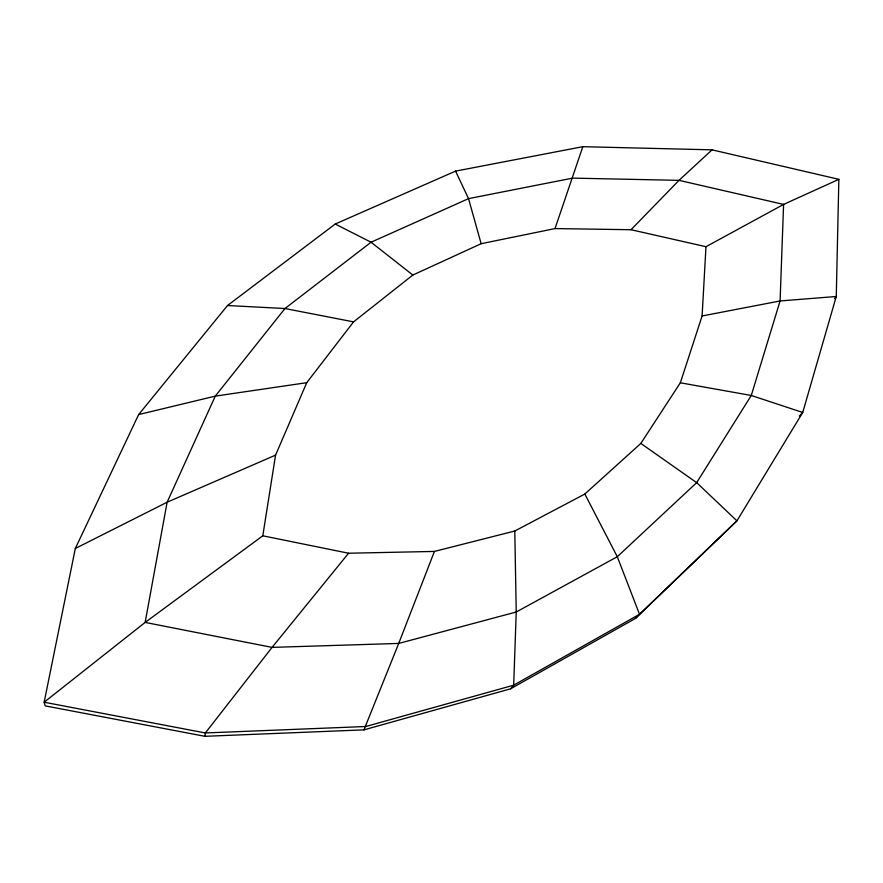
<?xml version="1.0" encoding="UTF-8"?>
<svg xmlns="http://www.w3.org/2000/svg" width="883" height="883" viewBox="0 0 883 883"><rect width="100%" height="100%" fill="white"/><g stroke="black" fill="none" stroke-linecap="round" stroke-linejoin="round"><path stroke-width="1.32" d="M838.85 179.326L836.267 296.489L802.735 412.471L736.941 520.838L635.462 618.409L510.595 688.817L363.962 729.855L204.911 736.312L45.188 705.881L44.15 702.217L75.32 548.486L138.642 414.58L227.516 305.518L335.242 224.028L455.562 171.125L582.824 146.688L712.062 149.845L838.85 179.326L783.596 204.414L705.981 246.699L631.025 229.723L555.01 228.576L481.147 243.708L412.847 275.043L353.553 321.876L306.732 382.692L275.573 455.12L262.792 535.804L145.143 622.416L44.15 702.217L205.342 732.956L365.805 726.499L513.685 685.186L639.513 614.281L736.941 520.838L696.665 482.648L640.837 443.421L584.833 494.027L514.789 531.025L434.436 551.422L348.575 553.233L262.792 535.804M640.837 443.421L680.34 382.792L702.106 315.971L705.981 246.699M204.911 736.312L205.342 732.956L272.074 647.382L348.575 553.233M582.824 146.688L555.01 228.576M434.436 551.422L398.719 643.431L363.962 729.855M834.545 298.542L836.267 296.489L780.086 300.96L702.106 315.971M510.595 688.817L513.685 685.186L516.235 612.007L514.789 531.025M799.347 416.103L802.735 412.471L751.278 395.474L680.34 382.792M631.025 229.723L679.016 180.342L712.062 149.845M635.462 618.409L639.513 614.281L617.294 556.731L584.833 494.027M75.32 548.486L167.119 502.228L275.573 455.12M138.642 414.58L215.286 396.125L306.732 382.692M227.516 305.518L284.966 308.531L353.553 321.876M335.242 224.028L371.059 242.229L412.847 275.043M455.562 171.125L468.542 198.631L481.147 243.708M783.596 204.414L780.086 300.96L751.278 395.474L696.665 482.648L617.294 556.731L516.235 612.007L398.719 643.431L272.074 647.382L145.143 622.416L167.119 502.228L215.286 396.125L284.966 308.531L371.059 242.229L468.542 198.631L572.659 178.123L679.016 180.342L783.596 204.414"/></g></svg>
